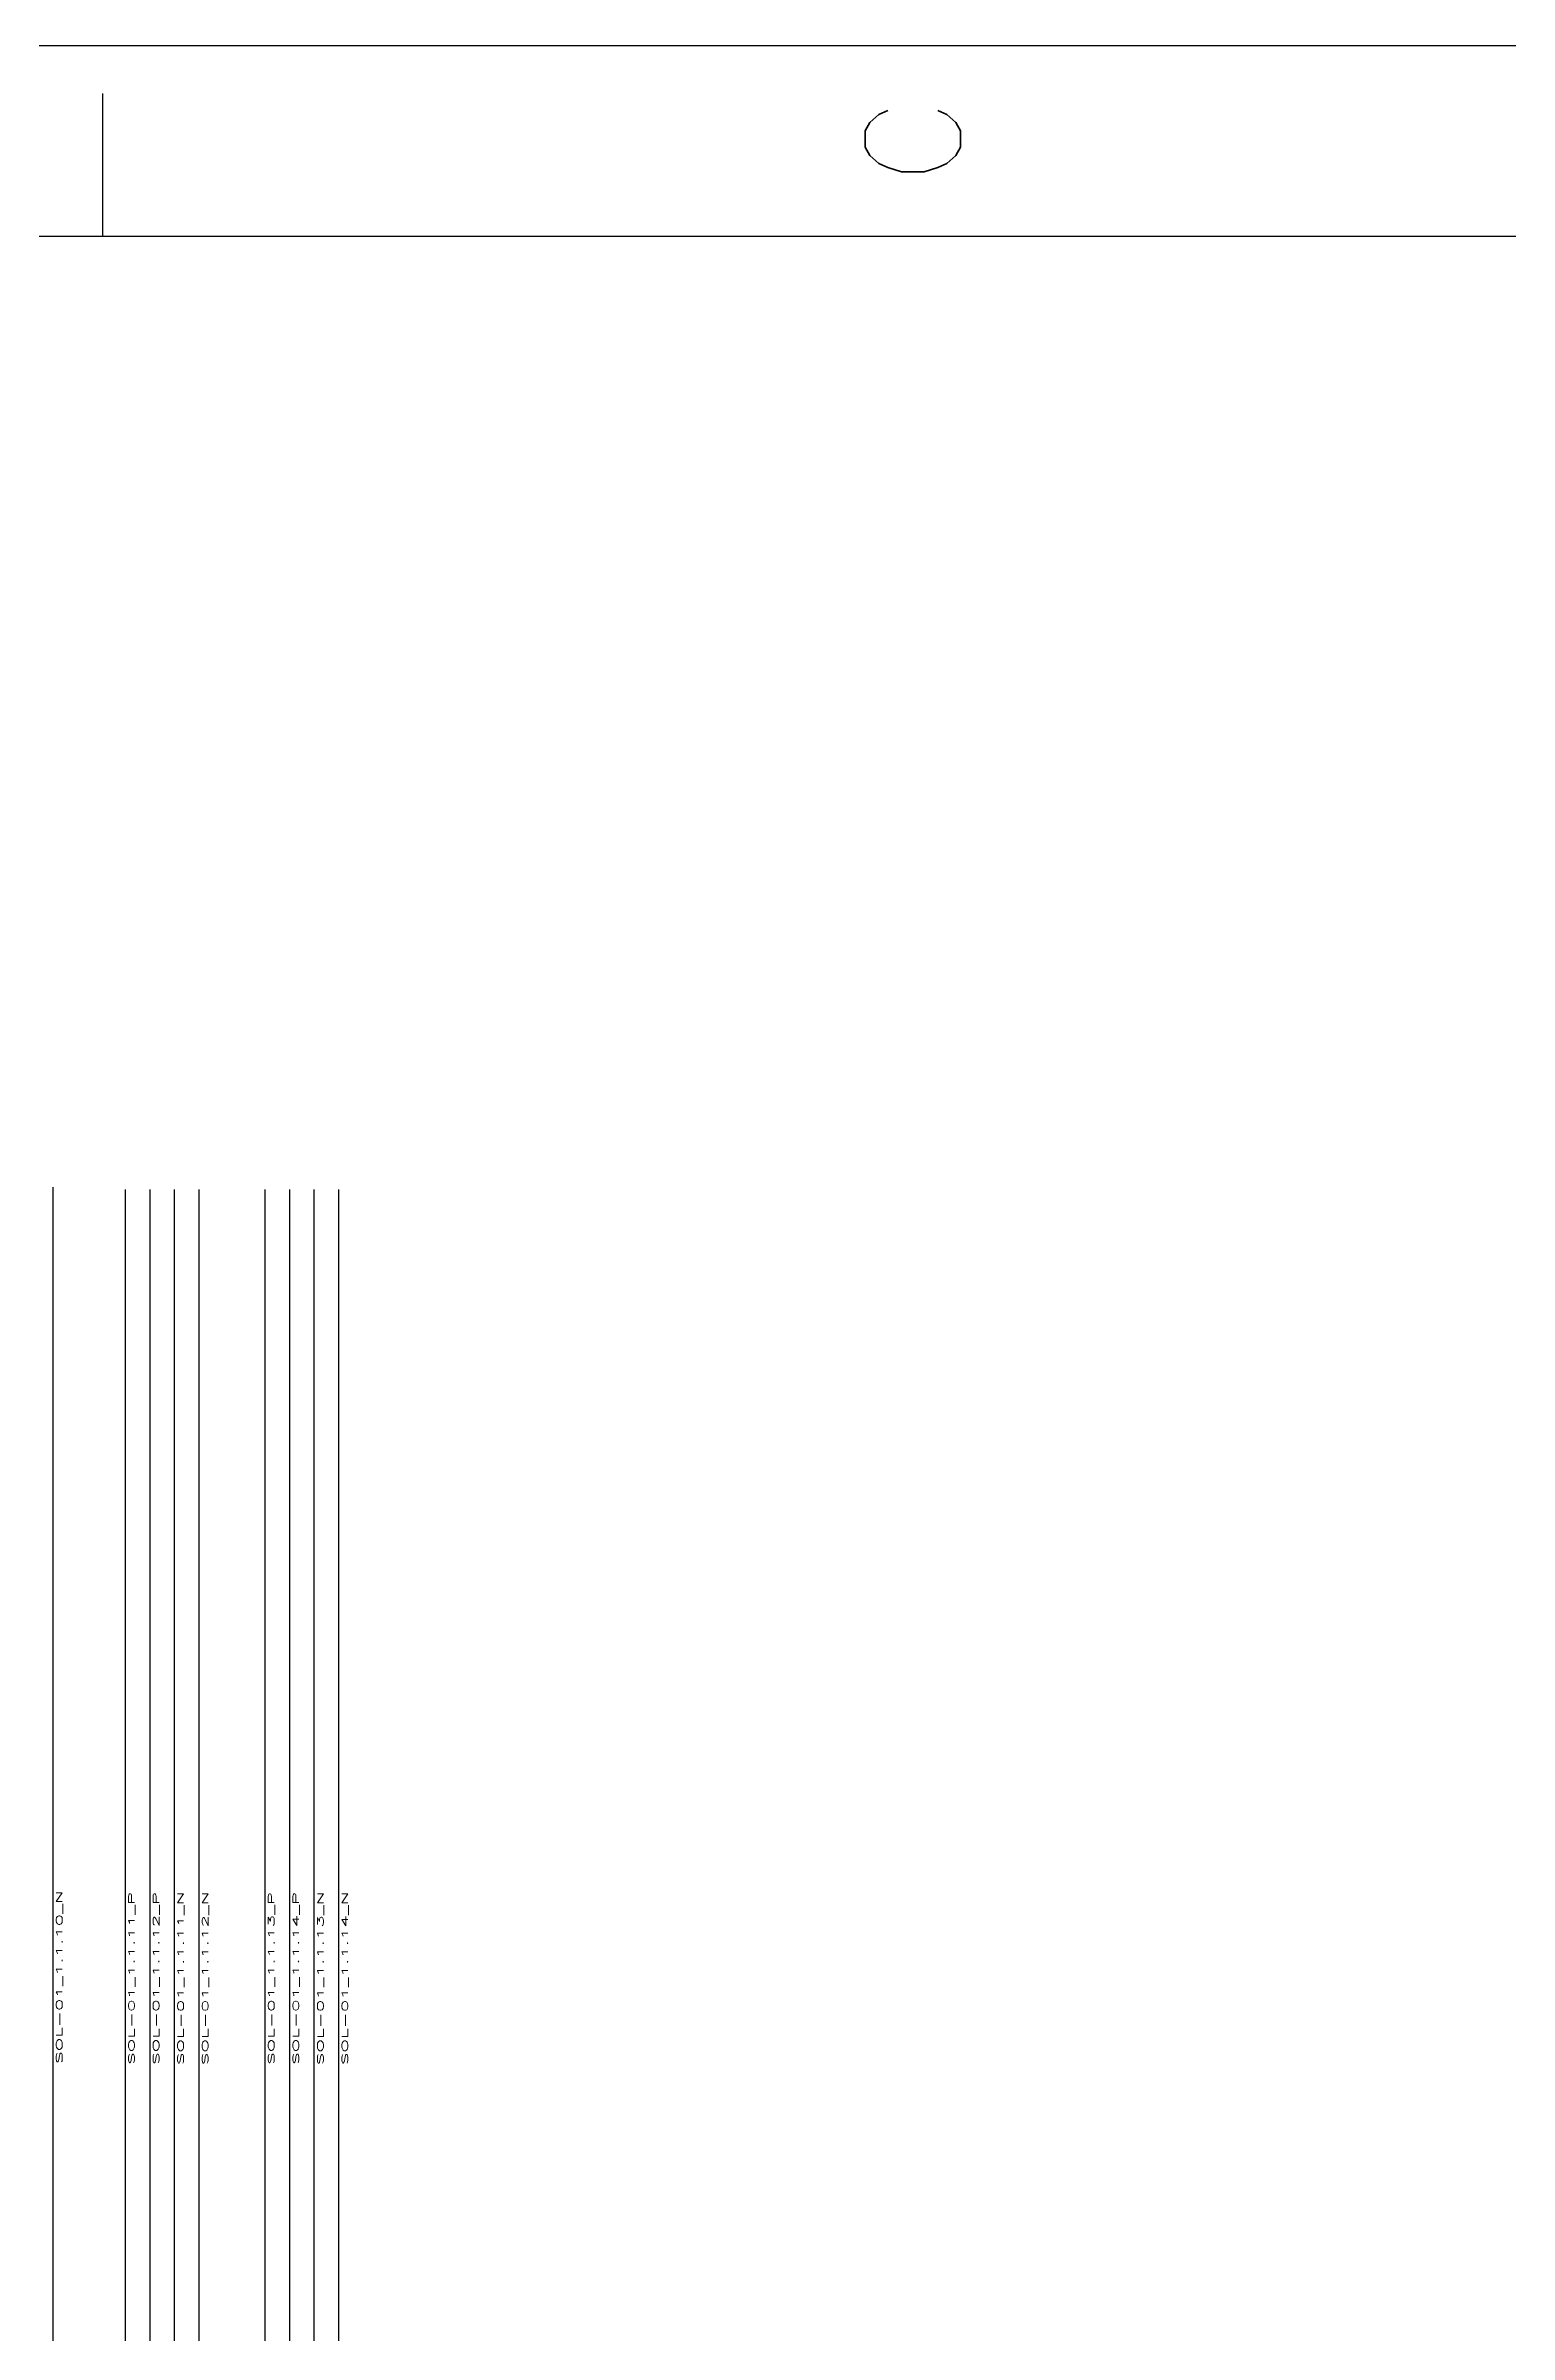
# Model space of a CAD drawing. Extents: x -25 to 1930, y -506 to 1148.
# Drawn here: x 278.3 to 580.7, y 674.9 to 1147.8 of the extents above; entities that cross this region are included whole.
import ezdxf
from ezdxf.enums import TextEntityAlignment as Align

# ---------------------------------------------------------------- set-up
doc = ezdxf.new("R2010")
doc.units = 0
doc.header["$MEASUREMENT"] = 0
for name, color, linetype in [('RED_10AWG', 1, 'Continuous'), ('Title Block', 7, 'Continuous'), ('Viewport', 7, 'Continuous'), ('WIRENO', 70, 'Continuous')]:
    doc.layers.add(name, color=color, linetype=linetype)
doc.styles.add('Roman', font='romans')
doc.styles.add('WD', font='romans.shx')

# ---------------------------------------------------------------- blocks, each defined once
blk = doc.blocks.new('ANSI_border_C')
at = {"layer": 'Title Block'}
for p, q in [((21, 0), (21, 16)), ((20.5, 0.75), (20.5, 15.25)), ((20.5, 12), (20.875, 12))]:
    blk.add_line(p, q, dxfattribs=at)
at = {"layer": 'Title Block', "style": 'Roman'}
blk.add_text('C', height=0.25, dxfattribs=at).set_placement((20.75, 9.875), align=Align.MIDDLE_CENTER)
blk = doc.blocks.new('JIC_border_C')
at = {"xscale": 78.77001811510775, "yscale": 78.77001811510775, "zscale": 78.77001811510775, "rotation": 90}
blk.add_blockref('ANSI_border_C', (1235.32, -506.34), dxfattribs=at)
blk = doc.blocks.new('WD_WNV2')
at = {"linetype": 'Continuous', "style": 'WD', "width": 0.8}
blk.add_attdef('WIRENO', text='', height=0.125, rotation=90, dxfattribs=at).set_placement((0.062, 0), align=Align.TOP_CENTER)
at = {"style": 'WD', "flags": 1}
for tag, p in [('W01USER', (0.141, -0.094)), ('W02USER', (0.141, -0.102)), ('W03USER', (0.141, -0.109)), ('W04USER', (0.141, -0.117)), ('W05USER', (0.141, -0.125)), ('W06USER', (0.141, -0.133)), ('W07USER', (0.141, -0.141)), ('W08USER', (0.141, -0.148)), ('W09USER', (0.141, -0.156)), ('W10USER', (0.141, -0.164))]:
    blk.add_attdef(tag, text='', height=0.005, dxfattribs=at).set_placement(p, align=Align.CENTER)

msp = doc.modelspace()

# ---------------------------------------------------------------- linework, layer by layer
at = {"layer": 'RED_10AWG'}
for p, q in [((279.79, 585.44), (279.79, 911.98)), ((294.73, 585.44), (294.73, 911.48)), ((299.8, 585.44), (299.8, 911.48)), ((304.87, 585.44), (304.87, 911.48)), ((309.94, 585.44), (309.94, 911.48)), ((323.62, 585.44), (323.62, 911.48)), ((328.69, 585.44), (328.69, 911.48)), ((333.76, 585.44), (333.76, 911.48)), ((338.84, 585.44), (338.84, 911.48))]:
    msp.add_line(p, q, dxfattribs=at)

# ---------------------------------------------------------------- block references
at = {"layer": 'Viewport'}
msp.add_blockref('JIC_border_C', (0, 0), dxfattribs=at)
at = {"layer": 'WIRENO'}
ref = msp.add_blockref('WD_WNV2', (279.79, 748.71), dxfattribs=dict(at, xscale=10, yscale=30))
ref.add_attrib('WIRENO', 'SOL-01_1.1.10_N', dxfattribs={"linetype": 'Continuous', "height": 1.25, "rotation": 90, "style": 'WD', "width": 2.4}).set_placement((280.42, 748.71), align=Align.TOP_CENTER)
ref = msp.add_blockref('WD_WNV2', (294.73, 748.46), dxfattribs=dict(at, xscale=10, yscale=30))
ref.add_attrib('WIRENO', 'SOL-01_1.1.11_P', dxfattribs={"linetype": 'Continuous', "height": 1.25, "rotation": 90, "style": 'WD', "width": 2.4}).set_placement((295.35, 748.46), align=Align.TOP_CENTER)
ref = msp.add_blockref('WD_WNV2', (299.8, 748.46), dxfattribs=dict(at, xscale=10, yscale=30))
ref.add_attrib('WIRENO', 'SOL-01_1.1.12_P', dxfattribs={"linetype": 'Continuous', "height": 1.25, "rotation": 90, "style": 'WD', "width": 2.4}).set_placement((300.42, 748.46), align=Align.TOP_CENTER)
ref = msp.add_blockref('WD_WNV2', (304.87, 748.46), dxfattribs=dict(at, xscale=10, yscale=30))
ref.add_attrib('WIRENO', 'SOL-01_1.1.11_N', dxfattribs={"linetype": 'Continuous', "height": 1.25, "rotation": 90, "style": 'WD', "width": 2.4}).set_placement((305.5, 748.46), align=Align.TOP_CENTER)
ref = msp.add_blockref('WD_WNV2', (309.94, 748.46), dxfattribs=dict(at, xscale=10, yscale=30))
ref.add_attrib('WIRENO', 'SOL-01_1.1.12_N', dxfattribs={"linetype": 'Continuous', "height": 1.25, "rotation": 90, "style": 'WD', "width": 2.4}).set_placement((310.57, 748.46), align=Align.TOP_CENTER)
ref = msp.add_blockref('WD_WNV2', (323.62, 748.46), dxfattribs=dict(at, xscale=10, yscale=30))
ref.add_attrib('WIRENO', 'SOL-01_1.1.13_P', dxfattribs={"linetype": 'Continuous', "height": 1.25, "rotation": 90, "style": 'WD', "width": 2.4}).set_placement((324.24, 748.46), align=Align.TOP_CENTER)
ref = msp.add_blockref('WD_WNV2', (328.69, 748.46), dxfattribs=dict(at, xscale=10, yscale=30))
ref.add_attrib('WIRENO', 'SOL-01_1.1.14_P', dxfattribs={"linetype": 'Continuous', "height": 1.25, "rotation": 90, "style": 'WD', "width": 2.4}).set_placement((329.32, 748.46), align=Align.TOP_CENTER)
ref = msp.add_blockref('WD_WNV2', (333.76, 748.46), dxfattribs=dict(at, xscale=10, yscale=30))
ref.add_attrib('WIRENO', 'SOL-01_1.1.13_N', dxfattribs={"linetype": 'Continuous', "height": 1.25, "rotation": 90, "style": 'WD', "width": 2.4}).set_placement((334.39, 748.46), align=Align.TOP_CENTER)
ref = msp.add_blockref('WD_WNV2', (338.84, 748.46), dxfattribs=dict(at, xscale=10, yscale=30))
ref.add_attrib('WIRENO', 'SOL-01_1.1.14_N', dxfattribs={"linetype": 'Continuous', "height": 1.25, "rotation": 90, "style": 'WD', "width": 2.4}).set_placement((339.46, 748.46), align=Align.TOP_CENTER)

doc.saveas('drawing.dxf')
